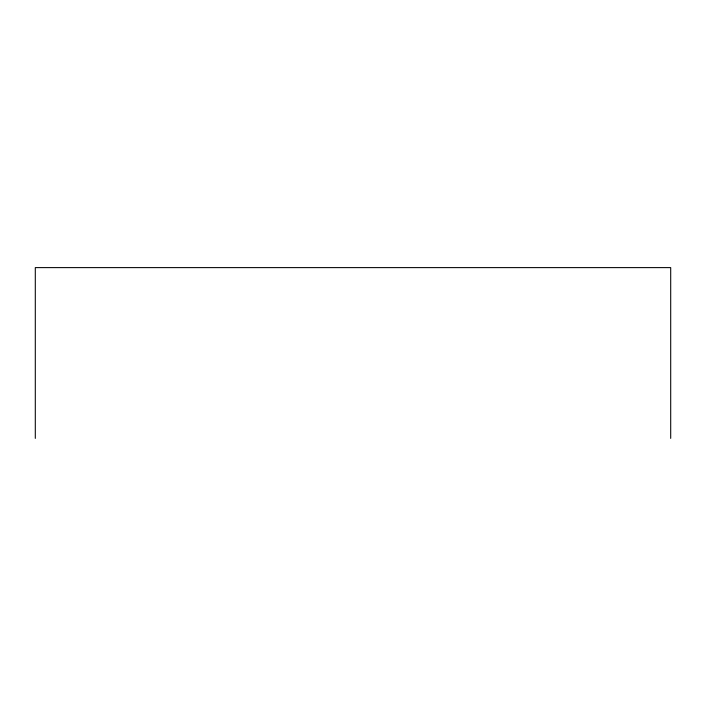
<?xml version="1.0" encoding="UTF-8"?>
<svg xmlns="http://www.w3.org/2000/svg" width="706" height="706" viewBox="0 0 706 706"><rect width="100%" height="100%" fill="white"/><g stroke="black" fill="none" stroke-linecap="round" stroke-linejoin="round"><path stroke-width="1.06" d="M670.7 438.391L670.7 267.609L35.3 267.609L35.3 438.391"/></g></svg>
